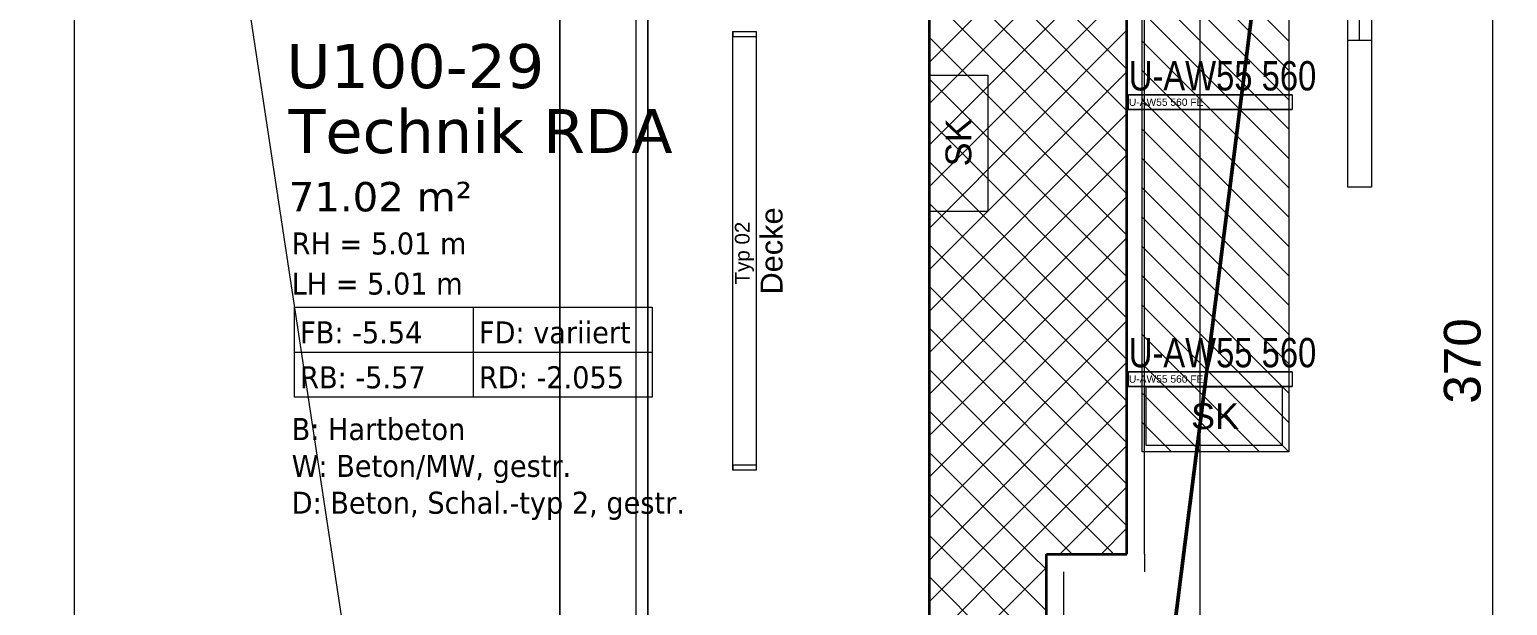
# Model space of a CAD drawing. Extents: x -1132 to 613, y -179 to 712.
# Drawn here: x -776.7 to -675.9, y 95 to 134.2 of the extents above; entities that cross this region are included whole.
import ezdxf
from ezdxf.lldxf.tags import DXFTag

# ---------------------------------------------------------------- set-up
doc = ezdxf.new("R2010")
doc.units = 0
doc.layers.get('0').update_dxf_attribs({"lineweight": 13})
for name, color, linetype, lineweight in [('A-AREA-____-IDEN', 7, 'Continuous', 5), ('A-DETL-____-HDLN', 7, '_Verdeckte Linien_', 9), ('A-DETL-GENF-HDLN', 7, '_Verdeckte Linien_', 9), ('A-FLOR-____-OTLN', 7, 'Continuous', 9), ('A-FLOR-____-OVHD', 7, 'Strichpunkt - Fein', 9), ('A-WALL-____-MCUT', 7, 'Continuous', 35), ('A-WALL-____-PATT', 7, 'Continuous', 35), ('S-GRID-____-OTLN', 7, 'Continuous', 5)]:
    doc.layers.add(name, color=color, linetype=linetype, lineweight=lineweight)
for name, color, linetype, lineweight, true_color in [('A-DETL-____-OTLN', 5, 'Continuous', 9, 0x0000ff), ('EL01_VVV_Mass', 7, 'Continuous', 13, 0xb2b200), ('EL01_WAN_Leuchten', 7, 'Continuous', 13, 0x0080ff), ('EL01_WAN_Leuchtentyp', 7, 'Continuous', 13, 0x0099ff), ('EL01_WAN_Schlaufkasten', 1, 'Continuous', 13, 0xff0000), ('EL01_WAN_Trassen', 40, 'Continuous', 13, 0xffbf00), ('EL01_WAN_Trassen Befestigung', 7, 'Continuous', 13, 0xb2b200), ('X_Geometrie', 3, 'Continuous', 50, 0x00ff00)]:
    doc.layers.add(name, color=color, linetype=linetype, lineweight=lineweight, true_color=true_color)
doc.styles.get("Standard").update_dxf_attribs({"font": 'arial.ttf'})
tags = doc.linetypes.add('_Rasterlinie_', pattern=[0.375, 0.2, -0.05, 0.075, -0.05]).pattern_tags.tags
tags[10:11] = [DXFTag(74, 4), DXFTag(75, 0), DXFTag(340, '0'), DXFTag(46, 1.0), DXFTag(50, 0.0), DXFTag(44, 0.0), DXFTag(45, 0.0)]
tags[8:9] = [DXFTag(74, 4), DXFTag(75, 0), DXFTag(340, '0'), DXFTag(46, 1.0), DXFTag(50, 0.0), DXFTag(44, 0.0), DXFTag(45, 0.0)]
tags[6:7] = [DXFTag(74, 4), DXFTag(75, 0), DXFTag(340, '0'), DXFTag(46, 1.0), DXFTag(50, 0.0), DXFTag(44, 0.0), DXFTag(45, 0.0)]
tags[4:5] = [DXFTag(74, 4), DXFTag(75, 0), DXFTag(340, '0'), DXFTag(46, 1.0), DXFTag(50, 0.0), DXFTag(44, 0.0), DXFTag(45, 0.0)]
tags = doc.linetypes.add('_Strichliert - Fein_', pattern=[0.15, 0.1, -0.05]).pattern_tags.tags
tags[6:7] = [DXFTag(74, 4), DXFTag(75, 0), DXFTag(340, '0'), DXFTag(46, 1.0), DXFTag(50, 0.0), DXFTag(44, 0.0), DXFTag(45, 0.0)]
tags[4:5] = [DXFTag(74, 4), DXFTag(75, 0), DXFTag(340, '0'), DXFTag(46, 1.0), DXFTag(50, 0.0), DXFTag(44, 0.0), DXFTag(45, 0.0)]
tags = doc.linetypes.add('_Verdeckte Linien_', pattern=[0.15, 0.1, -0.05]).pattern_tags.tags
tags[6:7] = [DXFTag(74, 4), DXFTag(75, 0), DXFTag(340, '0'), DXFTag(46, 1.0), DXFTag(50, 0.0), DXFTag(44, 0.0), DXFTag(45, 0.0)]
tags[4:5] = [DXFTag(74, 4), DXFTag(75, 0), DXFTag(340, '0'), DXFTag(46, 1.0), DXFTag(50, 0.0), DXFTag(44, 0.0), DXFTag(45, 0.0)]
tags = doc.linetypes.add('Strichpunkt - Fein', pattern=[0.2, 0.1, -0.05, 0, -0.05]).pattern_tags.tags
tags[10:11] = [DXFTag(74, 4), DXFTag(75, 0), DXFTag(340, '0'), DXFTag(46, 1.0), DXFTag(50, 0.0), DXFTag(44, 0.0), DXFTag(45, 0.0)]
tags[8:9] = [DXFTag(74, 4), DXFTag(75, 0), DXFTag(340, '0'), DXFTag(46, 1.0), DXFTag(50, 0.0), DXFTag(44, 0.0), DXFTag(45, 0.0)]
tags[6:7] = [DXFTag(74, 4), DXFTag(75, 0), DXFTag(340, '0'), DXFTag(46, 1.0), DXFTag(50, 0.0), DXFTag(44, 0.0), DXFTag(45, 0.0)]
tags[4:5] = [DXFTag(74, 4), DXFTag(75, 0), DXFTag(340, '0'), DXFTag(46, 1.0), DXFTag(50, 0.0), DXFTag(44, 0.0), DXFTag(45, 0.0)]

# ---------------------------------------------------------------- blocks, each defined once
blk = doc.blocks.new('Referenz-A0UNPDE96I', base_point=(-1115.89, -117.37))
at = {"layer": 'A-AREA-____-IDEN', "color": 0, "linetype": 'Continuous', "ltscale": 0.13}
for p, q in [((-758.61, 115.3), (-734.21, 115.3)), ((-758.61, 109.17), (-758.61, 115.3)), ((-746.41, 115.3), (-746.41, 109.17)), ((-734.21, 115.3), (-734.21, 109.17)), ((-758.61, 112.24), (-734.21, 112.24)), ((-734.21, 109.17), (-758.61, 109.17))]:
    blk.add_line(p, q, dxfattribs=at)
at = {"layer": 'A-DETL-____-HDLN', "color": 0, "linetype": '_Verdeckte Linien_', "ltscale": 0.13}
for p, q in [((-734.51, 1.48), (-734.51, 252.88)), ((-735.31, 186.48), (-735.31, -37.52)), ((-740.51, 27.48), (-740.51, 163.08)), ((-734.51, 160.59), (-734.51, 32.48))]:
    blk.add_line(p, q, dxfattribs=at)
at = {"layer": 'A-DETL-____-OTLN', "color": 0, "linetype": '_Strichliert - Fein_', "ltscale": 0.13}
blk.add_line((-700.61, 98.48), (-700.61, 261.88), dxfattribs=at)
at = {"layer": 'A-DETL-GENF-HDLN', "color": 0, "linetype": '_Verdeckte Linien_', "ltscale": 0.13}
blk.add_line((-780.86, 261.88), (-754.32, 87), dxfattribs=at)
at = {"layer": 'A-FLOR-____-OTLN', "color": 0, "linetype": 'Continuous', "ltscale": 0.13}
blk.add_line((-740.51, 186.28), (-740.51, 90.39), dxfattribs=at)
at = {"layer": 'A-FLOR-____-OVHD', "color": 0, "linetype": 'Strichpunkt - Fein', "ltscale": 0.13}
for p, q in [((-700.61, 98.48), (-700.61, 97.28)), ((-706.11, 50.48), (-706.11, 97.28))]:
    blk.add_line(p, q, dxfattribs=at)
at = {"layer": 'A-WALL-____-MCUT', "color": 0, "linetype": 'Continuous', "ltscale": 0.35}
for p, q in [((-715.31, 261.68), (-715.31, -107.62)), ((-701.81, 98.48), (-701.81, 261.68)), ((-707.31, 50.48), (-707.31, 98.48)), ((-707.31, 98.48), (-701.81, 98.48))]:
    blk.add_line(p, q, dxfattribs=at)
at = {"layer": 'A-WALL-____-PATT', "color": 0, "linetype": 'Continuous', "lineweight": 9, "ltscale": 0.13}
for p, q in [((-715.31, 131.99), (-701.81, 145.49)), ((-701.81, 131.52), (-715.31, 145.02)), ((-715.31, 129.16), (-701.81, 142.66)), ((-701.81, 128.7), (-715.31, 142.2)), ((-715.31, 126.34), (-701.81, 139.84)), ((-701.81, 125.87), (-715.31, 139.37)), ((-715.31, 123.51), (-701.81, 137.01)), ((-701.81, 123.04), (-715.31, 136.54)), ((-715.31, 120.68), (-701.81, 134.18)), ((-701.81, 120.21), (-715.31, 133.71)), ((-715.31, 117.85), (-701.81, 131.35)), ((-701.81, 117.38), (-715.31, 130.88)), ((-715.31, 115.02), (-701.81, 128.52)), ((-701.81, 114.55), (-715.31, 128.05)), ((-715.31, 112.19), (-701.81, 125.69)), ((-701.81, 111.73), (-715.31, 125.23)), ((-715.31, 109.36), (-701.81, 122.86)), ((-701.81, 108.9), (-715.31, 122.4)), ((-715.31, 106.54), (-701.81, 120.04)), ((-701.81, 106.07), (-715.31, 119.57)), ((-715.31, 103.71), (-701.81, 117.21)), ((-701.81, 103.24), (-715.31, 116.74)), ((-715.31, 100.88), (-701.81, 114.38)), ((-701.81, 100.41), (-715.31, 113.91)), ((-702.71, 98.48), (-715.31, 111.08)), ((-714.89, 98.48), (-701.81, 111.55)), ((-705.54, 98.48), (-715.31, 108.25)), ((-712.06, 98.48), (-701.81, 108.72)), ((-709.23, 98.48), (-701.81, 105.89)), ((-708.37, 98.48), (-715.31, 105.43)), ((-706.4, 98.48), (-701.81, 103.07)), ((-711.2, 98.48), (-715.31, 102.6)), ((-703.57, 98.48), (-701.81, 100.24)), ((-714.02, 98.48), (-715.31, 99.77)), ((-715.31, 98.05), (-714.89, 98.48)), ((-715.31, 95.22), (-712.06, 98.48)), ((-715.31, 92.39), (-709.23, 98.48)), ((-707.31, 91.77), (-714.02, 98.48)), ((-707.31, 94.6), (-711.2, 98.48)), ((-707.31, 97.43), (-708.37, 98.48)), ((-715.31, 89.57), (-707.31, 97.57)), ((-707.31, 88.94), (-715.31, 96.94))]:
    blk.add_line(p, q, dxfattribs=at)
at = {"layer": 'S-GRID-____-OTLN', "color": 0, "linetype": '_Rasterlinie_', "ltscale": 0.13}
for p, q in [((-773.61, -113.6), (-773.61, 631.48)), ((-696.81, -113.6), (-696.81, 631.48))]:
    blk.add_line(p, q, dxfattribs=at)
at = {"layer": 'X_Geometrie', "color": 0, "linetype": 'Continuous', "ltscale": 0.5}
blk.add_line((-699, 90.04), (-677.75, 258.73), dxfattribs=at)
at = {"layer": 'A-AREA-____-IDEN', "color": 0, "linetype": 'Continuous', "ltscale": 0.13, "attachment_point": 1}
for s, insert, char_height in [('{\\fVerdana;U100-29}', (-759.15, 133.24), 3), ('{\\fVerdana;Technik RDA}', (-759.01, 128.81), 3), ('{\\fVerdana;71.02 m²}', (-759, 123.84), 2), ('{\\W0.9;\\fVerdana;RH = 5.01 m}', (-758.8, 120.4), 1.5), ('{\\W0.9;\\fVerdana;LH = 5.01 m}', (-758.8, 117.67), 1.5), ('{\\W0.9;\\fVerdana;FB: -5.54}', (-758.22, 114.34), 1.5), ('{\\W0.9;\\fVerdana;FD: variiert}', (-746.02, 114.34), 1.5), ('{\\W0.9;\\fVerdana;RB: -5.57}', (-758.22, 111.28), 1.5), ('{\\W0.9;\\fVerdana;RD: -2.055}', (-746.02, 111.28), 1.5), ('{\\W0.9;\\fVerdana;B: Hartbeton}', (-758.8, 107.75), 1.5), ('{\\W0.9;\\fVerdana;W: Beton/MW, gestr.}', (-758.8, 105.24), 1.5), ('{\\W0.9;\\fVerdana;D: Beton, Schal.-typ 2, gestr.}', (-758.8, 102.73), 1.5)]:
    blk.add_mtext(s, dxfattribs=dict(at, insert=insert, char_height=char_height))
blk = doc.blocks.new('Kabelkanal-A0UNPDKF6I', base_point=(-700.78, 105.44))
at = {"color": 0, "linetype": 'ByBlock', "lineweight": -2, "ltscale": 0.13}
for p, q in [((-700.78, 105.44), (-700.78, 165.44)), ((-700.78, 165.44), (-690.78, 165.44)), ((-690.78, 165.44), (-690.78, 105.44)), ((-690.78, 105.44), (-700.78, 105.44))]:
    blk.add_line(p, q, dxfattribs=at)
at = {"color": 0, "linetype": 'ByBlock', "lineweight": 18, "ltscale": 0.18}
for p, q in [((-690.78, 155.44), (-700.78, 165.44)), ((-690.78, 157.44), (-698.78, 165.44)), ((-690.78, 159.44), (-696.78, 165.44)), ((-690.78, 161.44), (-694.78, 165.44)), ((-690.78, 163.44), (-692.78, 165.44)), ((-690.78, 153.44), (-700.78, 163.44)), ((-690.78, 151.44), (-700.78, 161.44)), ((-690.78, 149.44), (-700.78, 159.44)), ((-690.78, 147.44), (-700.78, 157.44)), ((-690.78, 145.44), (-700.78, 155.44)), ((-690.78, 143.44), (-700.78, 153.44)), ((-690.78, 141.44), (-700.78, 151.44)), ((-690.78, 139.44), (-700.78, 149.44)), ((-690.78, 137.44), (-700.78, 147.44)), ((-690.78, 135.44), (-700.78, 145.44)), ((-690.78, 133.44), (-700.78, 143.44)), ((-690.78, 131.44), (-700.78, 141.44)), ((-690.78, 129.44), (-700.78, 139.44)), ((-690.78, 127.44), (-700.78, 137.44)), ((-690.78, 125.44), (-700.78, 135.44)), ((-690.78, 123.44), (-700.78, 133.44)), ((-690.78, 121.44), (-700.78, 131.44)), ((-690.78, 119.44), (-700.78, 129.44)), ((-690.78, 117.44), (-700.78, 127.44)), ((-690.78, 115.44), (-700.78, 125.44)), ((-690.78, 113.44), (-700.78, 123.44)), ((-690.78, 111.44), (-700.78, 121.44)), ((-690.78, 109.44), (-700.78, 119.44)), ((-690.78, 107.44), (-700.78, 117.44)), ((-690.78, 105.44), (-700.78, 115.44)), ((-700.78, 113.44), (-692.78, 105.44)), ((-700.78, 111.44), (-694.78, 105.44)), ((-700.78, 109.44), (-696.78, 105.44)), ((-700.78, 107.44), (-698.78, 105.44))]:
    blk.add_line(p, q, dxfattribs=at)
blk = doc.blocks.new('IfcObject-A0UNPDLL6I', base_point=(-701.73, 128.78))
at = {"layer": 'EL01_WAN_Trassen', "linetype": 'ByBlock', "lineweight": -2, "ltscale": 0.13}
for p, q in [((-701.73, 129.78), (-701.73, 128.78)), ((-701.73, 129.78), (-701.73, 128.78)), ((-701.73, 129.78), (-690.53, 129.78)), ((-690.53, 129.78), (-701.73, 129.78)), ((-701.73, 129.78), (-701.73, 129.78)), ((-690.53, 129.78), (-690.53, 128.78)), ((-690.53, 129.78), (-690.53, 128.78)), ((-690.53, 129.78), (-690.53, 129.78)), ((-701.73, 128.78), (-690.53, 128.78)), ((-690.53, 128.78), (-701.73, 128.78)), ((-701.73, 128.78), (-701.73, 128.78)), ((-690.53, 128.78), (-690.53, 128.78))]:
    blk.add_line(p, q, dxfattribs=at)
at = {"layer": 'EL01_WAN_Trassen', "lineweight": -2, "attachment_point": 1}
for s, insert, char_height in [('{\\W0.8;\\fArial;U-AW55 560}', (-701.69, 132.08), 2), ('{\\fArial;U-AW55 560 FE}', (-701.68, 129.53), 0.5)]:
    blk.add_mtext(s, dxfattribs=dict(at, insert=insert, char_height=char_height))
blk = doc.blocks.new('IfcObject-A0UNPDLR6I', base_point=(-701.73, 109.91))
at = {"layer": 'EL01_WAN_Trassen', "linetype": 'ByBlock', "lineweight": -2, "ltscale": 0.13}
for p, q in [((-701.73, 110.91), (-701.73, 109.91)), ((-701.73, 110.91), (-701.73, 109.91)), ((-701.73, 110.91), (-690.53, 110.91)), ((-690.53, 110.91), (-701.73, 110.91)), ((-701.73, 110.91), (-701.73, 110.91)), ((-690.53, 110.91), (-690.53, 109.91)), ((-690.53, 110.91), (-690.53, 109.91)), ((-690.53, 110.91), (-690.53, 110.91)), ((-701.73, 109.91), (-690.53, 109.91)), ((-690.53, 109.91), (-701.73, 109.91)), ((-701.73, 109.91), (-701.73, 109.91)), ((-690.53, 109.91), (-690.53, 109.91))]:
    blk.add_line(p, q, dxfattribs=at)
at = {"layer": 'EL01_WAN_Trassen', "lineweight": -2, "attachment_point": 1}
for s, insert, char_height in [('{\\W0.8;\\fArial;U-AW55 560}', (-701.69, 113.21), 2), ('{\\fArial;U-AW55 560 FE}', (-701.68, 110.66), 0.5)]:
    blk.add_mtext(s, dxfattribs=dict(at, insert=insert, char_height=char_height))
blk = doc.blocks.new('Schlaufkasten Decke (multi)-A0UNPEIR6I', base_point=(-715.31, 121.84))
at = {"color": 0, "linetype": 'ByBlock', "lineweight": -2, "ltscale": 0.13}
for p, q in [((-715.31, 131.12), (-711.31, 131.12)), ((-715.31, 121.84), (-715.31, 131.12)), ((-711.31, 131.12), (-711.31, 121.84)), ((-711.31, 121.84), (-715.31, 121.84))]:
    blk.add_line(p, q, dxfattribs=at)
at = {"color": 0, "linetype": 'ByBlock', "lineweight": -2, "ltscale": 0.13, "insert": (-714.19, 124.9), "char_height": 1.76, "attachment_point": 1, "rotation": 90}
blk.add_mtext('{\\fArial;SK}', dxfattribs=at)
blk = doc.blocks.new('Schlaufkasten Decke (multi)-A0UNPEOD6I', base_point=(-700.5, 105.88))
at = {"color": 0, "linetype": 'ByBlock', "lineweight": -2, "ltscale": 0.13}
for p, q in [((-700.5, 105.88), (-700.5, 109.88)), ((-700.5, 109.88), (-691.22, 109.88)), ((-691.22, 109.88), (-691.22, 105.88)), ((-691.22, 105.88), (-700.5, 105.88))]:
    blk.add_line(p, q, dxfattribs=at)
at = {"color": 0, "linetype": 'ByBlock', "lineweight": -2, "ltscale": 0.13, "insert": (-697.44, 108.76), "char_height": 1.76, "attachment_point": 1}
blk.add_mtext('{\\fArial;SK}', dxfattribs=at)
blk = doc.blocks.new('LED-Langfeldleuchte 37W-A0UNPERF6I', base_point=(-728.71, 104.2))
at = {"color": 0, "linetype": 'ByBlock', "lineweight": -2, "ltscale": 0.13}
for p, q in [((-728.71, 134.09), (-728.71, 133.75)), ((-728.71, 104.55), (-728.71, 134.09)), ((-728.71, 134.09), (-727.11, 134.09)), ((-728.71, 104.2), (-728.71, 133.75)), ((-728.71, 133.75), (-727.11, 133.75)), ((-727.11, 134.09), (-727.11, 133.75)), ((-727.11, 134.09), (-727.11, 104.55)), ((-727.11, 133.75), (-727.11, 104.2)), ((-728.71, 104.55), (-728.71, 104.2)), ((-727.11, 104.55), (-728.71, 104.55)), ((-727.11, 104.2), (-728.71, 104.2)), ((-727.11, 104.55), (-727.11, 104.2))]:
    blk.add_line(p, q, dxfattribs=at)
blk = doc.blocks.new('Bemerkung 1-A0UNPERH6I', base_point=(-728.56, 116.86))
at = {"color": 0, "lineweight": -2, "insert": (-728.56, 116.86), "char_height": 1, "attachment_point": 1, "rotation": 90}
blk.add_mtext('{\\fArial;Typ 02}', dxfattribs=at)
blk = doc.blocks.new('Absolute Höhe-A0UNPERJ6I', base_point=(-726.81, 116.17))
at = {"color": 0, "lineweight": -2, "insert": (-726.81, 116.17), "char_height": 1.5, "attachment_point": 1, "rotation": 90}
blk.add_mtext('{\\fArial;Decke}', dxfattribs=at)
blk = doc.blocks.new('Typ 01P-A0UNPF0D6I', base_point=(-686.74, 123.49))
at = {"color": 0, "lineweight": -2}
for p, q in [((-686.74, 123.49), (-686.74, 173.49)), ((-686.74, 173.49), (-685.14, 173.49)), ((-685.14, 173.49), (-685.14, 123.49)), ((-685.14, 163.49), (-686.74, 163.49)), ((-685.94, 133.49), (-685.94, 163.49)), ((-685.14, 133.49), (-686.74, 133.49)), ((-685.14, 123.49), (-686.74, 123.49))]:
    blk.add_line(p, q, dxfattribs=at)
blk = doc.blocks.new('Maß-A0UNPFIB6I', base_point=(-685.94, 74.06))
at = {"color": 0, "lineweight": -2}
for p, q in [((-675.85, 148.49), (-685.94, 148.49)), ((-677.27, 148.9), (-676.44, 148.07)), ((-676.85, 74.48), (-676.85, 148.49)), ((-677.27, 74.89), (-676.44, 74.06)), ((-675.85, 74.48), (-679.75, 74.48))]:
    blk.add_line(p, q, dxfattribs=at)
at = {"color": 0, "lineweight": -2, "insert": (-680.19, 108.73), "char_height": 2.5, "attachment_point": 1, "rotation": 90}
blk.add_mtext('{\\fArial;370}', dxfattribs=at)

msp = doc.modelspace()

# ---------------------------------------------------------------- block references
at = {"color": 9, "lineweight": 25, "ltscale": 0.25, "true_color": 0xc0c0c0}
msp.add_blockref('Referenz-A0UNPDE96I', (-1115.89, -117.37), dxfattribs=at)
at = {"layer": 'EL01_VVV_Mass', "linetype": 'Continuous', "ltscale": 0.13}
msp.add_blockref('Maß-A0UNPFIB6I', (-685.94, 74.06), dxfattribs=at)
at = {"layer": 'EL01_WAN_Leuchten', "ltscale": 0.13}
for name, p in [('Typ 01P-A0UNPF0D6I', (-686.74, 123.49)), ('LED-Langfeldleuchte 37W-A0UNPERF6I', (-728.71, 104.2)), ('Absolute Höhe-A0UNPERJ6I', (-726.81, 116.17))]:
    msp.add_blockref(name, p, dxfattribs=at)
at = {"layer": 'EL01_WAN_Leuchtentyp', "ltscale": 0.13}
msp.add_blockref('Bemerkung 1-A0UNPERH6I', (-728.56, 116.86), dxfattribs=at)
at = {"layer": 'EL01_WAN_Schlaufkasten', "ltscale": 0.13}
for name, p in [('Schlaufkasten Decke (multi)-A0UNPEIR6I', (-715.31, 121.84)), ('Schlaufkasten Decke (multi)-A0UNPEOD6I', (-700.5, 105.88))]:
    msp.add_blockref(name, p, dxfattribs=at)
at = {"layer": 'EL01_WAN_Trassen', "ltscale": 0.13}
msp.add_blockref('Kabelkanal-A0UNPDKF6I', (-700.78, 105.44), dxfattribs=at)
at = {"layer": 'EL01_WAN_Trassen Befestigung', "ltscale": 0.13}
for name, p in [('IfcObject-A0UNPDLL6I', (-701.73, 128.78)), ('IfcObject-A0UNPDLR6I', (-701.73, 109.91))]:
    msp.add_blockref(name, p, dxfattribs=at)

doc.saveas('drawing.dxf')
